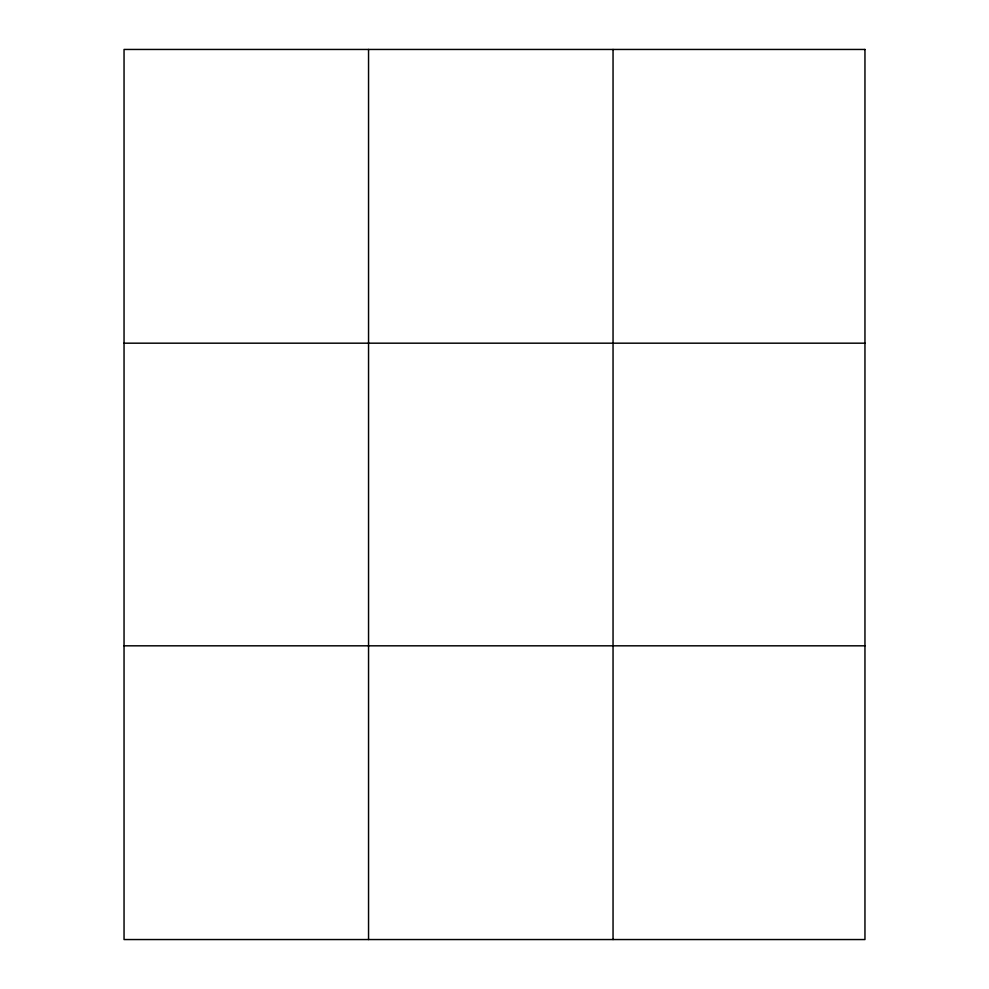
<?xml version="1.0" encoding="UTF-8"?>
<svg xmlns="http://www.w3.org/2000/svg" width="989" height="989" viewBox="0 0 989 989"><rect width="100%" height="100%" fill="white"/><g stroke="black" fill="none" stroke-linecap="round" stroke-linejoin="round"><path stroke-width="1.48" d="M368.551 939.55L368.551 49.45M613.044 939.55L613.044 49.45M124.045 343.183L864.955 343.183M124.045 645.817L864.955 645.817M864.955 49.45L864.955 939.55L124.045 939.55L124.045 49.45L864.955 49.45"/></g></svg>
